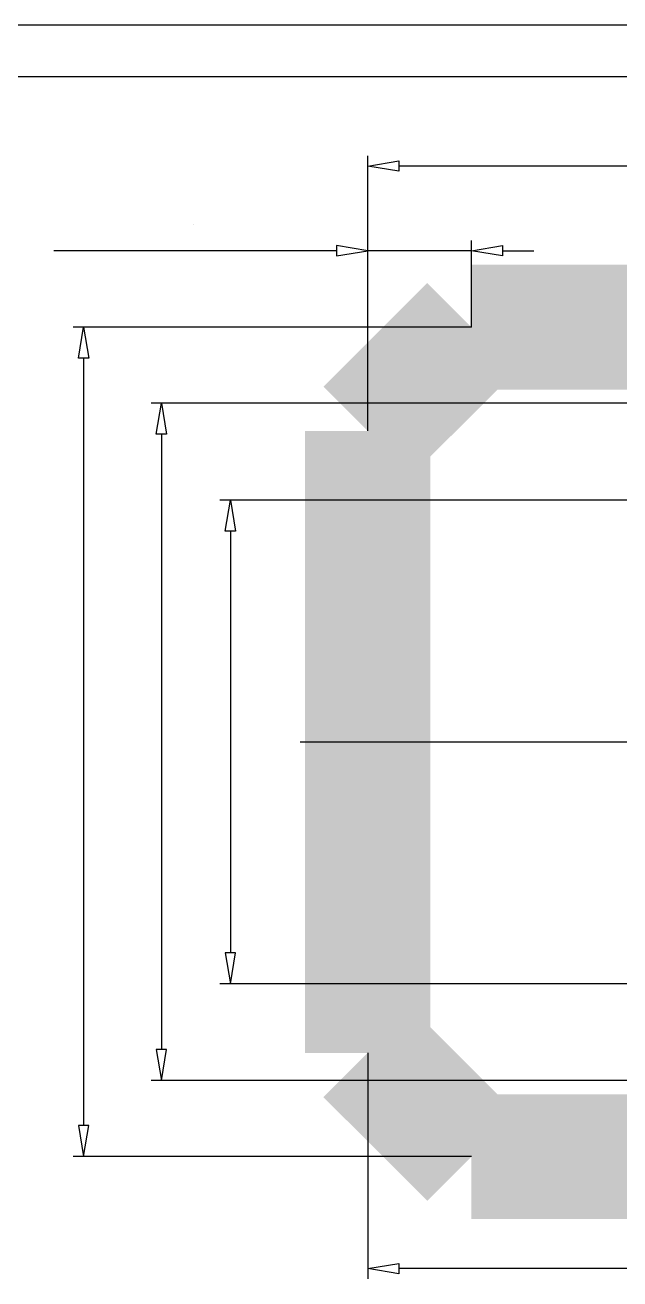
# Model space of a CAD drawing. Extents: x 17.6 to 52.5, y 0.1 to 49.5.
# Drawn here: x 36.82 to 43.55, y 35.25 to 49.45 of the extents above; entities that cross this region are included whole.
import ezdxf

# ---------------------------------------------------------------- set-up
doc = ezdxf.new("R2010")
doc.units = 0
doc.linetypes.add('1', pattern=[50.8, 31.75, -6.35, 6.35, -6.35])
doc.layers.get('0').update_dxf_attribs({"linetype": 'CONTINUOUS'})

msp = doc.modelspace()

# ---------------------------------------------------------------- linework, layer by layer
at = {"color": 7}
for points in [[(52.512, 49.452), (17.644, 49.452)], [(51.925, 48.865), (18.231, 48.865)]]:
    msp.add_lwpolyline(points, dxfattribs=at)
at = {"color": 5}
for points in [[(40.692, 44.857), (40.692, 47.973)], [(41.044, 47.914), (41.044, 47.797), (40.692, 47.856), (40.692, 47.856), (41.044, 47.914)], [(46.992, 47.856), (41.044, 47.856)], [(40.692, 44.857), (40.692, 47.014)], [(41.866, 46.031), (41.866, 47.014)], [(40.34, 46.897), (37.141, 46.897)], [(40.34, 46.955), (40.34, 46.838), (40.692, 46.897), (40.692, 46.897), (40.34, 46.955)], [(41.866, 46.897), (40.692, 46.897)], [(42.218, 46.955), (42.218, 46.838), (41.866, 46.897), (41.866, 46.897), (42.218, 46.955)], [(42.218, 46.897), (42.57, 46.897)], [(41.866, 46.031), (37.361, 46.031)], [(37.537, 45.679), (37.42, 45.679), (37.478, 46.031), (37.478, 46.031), (37.537, 45.679)], [(37.478, 45.679), (37.478, 36.991)], [(44.537, 45.17), (38.241, 45.17)], [(38.417, 44.818), (38.3, 44.818), (38.358, 45.17), (38.358, 45.17), (38.417, 44.818)], [(38.358, 44.818), (38.358, 37.852)], [(45.036, 44.074), (39.021, 44.074)], [(39.197, 43.722), (39.08, 43.722), (39.139, 44.074), (39.139, 44.074), (39.197, 43.722)], [(39.139, 43.722), (39.139, 38.948)], [(39.197, 38.948), (39.08, 38.948), (39.139, 38.596), (39.139, 38.596), (39.197, 38.948)], [(45.036, 38.596), (39.021, 38.596)], [(38.417, 37.852), (38.3, 37.852), (38.358, 37.5), (38.358, 37.5), (38.417, 37.852)], [(40.692, 37.813), (40.692, 35.255)], [(44.537, 37.5), (38.241, 37.5)], [(37.537, 36.991), (37.42, 36.991), (37.478, 36.639), (37.478, 36.639), (37.537, 36.991)], [(41.866, 36.639), (37.361, 36.639)], [(41.044, 35.431), (41.044, 35.313), (40.692, 35.372), (40.692, 35.372), (41.044, 35.431)], [(44.057, 35.372), (41.044, 35.372)]]:
    msp.add_lwpolyline(points, dxfattribs=at)
at = {"color": 5, "const_width": 0.0000000783}
for points in [[(37.663, 47.138), (37.705, 47.126), (37.694, 47.091), (37.678, 47.061), (37.658, 47.038), (37.633, 47.021), (37.605, 47.011), (37.574, 47.008), (37.542, 47.011), (37.514, 47.018), (37.491, 47.031), (37.471, 47.049), (37.455, 47.071), (37.442, 47.098), (37.432, 47.128), (37.427, 47.16), (37.425, 47.193), (37.427, 47.228), (37.433, 47.26), (37.444, 47.289), (37.458, 47.314), (37.476, 47.335), (37.498, 47.351), (37.522, 47.363), (37.547, 47.37), (37.575, 47.372), (37.605, 47.369), (37.631, 47.36), (37.655, 47.345), (37.674, 47.325), (37.689, 47.3), (37.7, 47.27), (37.659, 47.259), (37.65, 47.282), (37.639, 47.301), (37.627, 47.315), (37.611, 47.325), (37.594, 47.33), (37.574, 47.332), (37.551, 47.33), (37.53, 47.324), (37.513, 47.313), (37.498, 47.298), (37.486, 47.281), (37.478, 47.261), (37.473, 47.239), (37.469, 47.216), (37.468, 47.193), (37.47, 47.164), (37.474, 47.138), (37.48, 47.115), (37.489, 47.094), (37.502, 47.077), (37.517, 47.065), (37.534, 47.055), (37.552, 47.05), (37.571, 47.048), (37.593, 47.05), (37.613, 47.058), (37.63, 47.071), (37.645, 47.088), (37.656, 47.11), (37.663, 47.138)], [(37.752, 47.014), (37.752, 47.366), (37.791, 47.366), (37.791, 47.24), (37.811, 47.259), (37.834, 47.271), (37.86, 47.275), (37.876, 47.274), (37.891, 47.27), (37.904, 47.264), (37.915, 47.255), (37.924, 47.245), (37.931, 47.233), (37.935, 47.218), (37.938, 47.199), (37.939, 47.176), (37.939, 47.014), (37.9, 47.014), (37.9, 47.176), (37.899, 47.195), (37.894, 47.211), (37.887, 47.223), (37.878, 47.231), (37.866, 47.236), (37.852, 47.238), (37.84, 47.237), (37.829, 47.233), (37.819, 47.228), (37.81, 47.22), (37.803, 47.211), (37.797, 47.201), (37.794, 47.188), (37.792, 47.172), (37.791, 47.154), (37.791, 47.014), (37.752, 47.014)], [(38.008, 47.014), (38.008, 47.236), (37.973, 47.236), (37.973, 47.269), (38.008, 47.269), (38.008, 47.296), (38.008, 47.312), (38.009, 47.325), (38.012, 47.335), (38.016, 47.345), (38.023, 47.354), (38.031, 47.362), (38.042, 47.368), (38.055, 47.371), (38.071, 47.372), (38.082, 47.372), (38.095, 47.37), (38.107, 47.368), (38.102, 47.33), (38.094, 47.332), (38.086, 47.332), (38.079, 47.333), (38.068, 47.332), (38.06, 47.329), (38.054, 47.324), (38.049, 47.317), (38.047, 47.307), (38.046, 47.293), (38.046, 47.269), (38.091, 47.269), (38.091, 47.236), (38.046, 47.236), (38.046, 47.014), (38.008, 47.014)], [(38.12, 47.014), (38.12, 47.366), (38.159, 47.366), (38.159, 47.014), (38.12, 47.014)], [(38.478, 47.014), (38.44, 47.014), (38.44, 47.29), (38.429, 47.28), (38.417, 47.27), (38.403, 47.26), (38.388, 47.251), (38.374, 47.243), (38.362, 47.238), (38.362, 47.279), (38.383, 47.291), (38.402, 47.305), (38.419, 47.321), (38.433, 47.337), (38.445, 47.352), (38.453, 47.368), (38.478, 47.368), (38.478, 47.014)], [(38.578, 47.106), (38.619, 47.11), (38.623, 47.09), (38.63, 47.073), (38.64, 47.06), (38.652, 47.051), (38.665, 47.045), (38.68, 47.044), (38.698, 47.046), (38.714, 47.054), (38.728, 47.067), (38.738, 47.085), (38.745, 47.105), (38.747, 47.13), (38.745, 47.153), (38.739, 47.172), (38.728, 47.188), (38.715, 47.2), (38.698, 47.207), (38.679, 47.209), (38.667, 47.208), (38.656, 47.205), (38.645, 47.2), (38.636, 47.193), (38.628, 47.185), (38.622, 47.175), (38.585, 47.181), (38.616, 47.361), (38.773, 47.361), (38.773, 47.32), (38.647, 47.32), (38.63, 47.226), (38.649, 47.238), (38.669, 47.245), (38.69, 47.248), (38.716, 47.244), (38.739, 47.233), (38.76, 47.216), (38.776, 47.192), (38.785, 47.165), (38.788, 47.133), (38.786, 47.103), (38.777, 47.076), (38.763, 47.051), (38.74, 47.027), (38.713, 47.013), (38.68, 47.008), (38.653, 47.011), (38.629, 47.02), (38.609, 47.035), (38.594, 47.055), (38.583, 47.079), (38.578, 47.106)], [(39.171, 47.014), (39.171, 47.098), (39.033, 47.098), (39.033, 47.138), (39.178, 47.366), (39.21, 47.366), (39.21, 47.138), (39.252, 47.138), (39.252, 47.098), (39.21, 47.098), (39.21, 47.014), (39.171, 47.014)], [(39.171, 47.297), (39.071, 47.138), (39.171, 47.138), (39.171, 47.297)], [(39.292, 47.106), (39.333, 47.11), (39.337, 47.09), (39.344, 47.073), (39.354, 47.06), (39.366, 47.051), (39.379, 47.045), (39.394, 47.044), (39.412, 47.046), (39.428, 47.054), (39.442, 47.067), (39.452, 47.085), (39.459, 47.105), (39.461, 47.13), (39.459, 47.153), (39.453, 47.172), (39.442, 47.188), (39.429, 47.2), (39.412, 47.207), (39.393, 47.209), (39.381, 47.208), (39.37, 47.205), (39.359, 47.2), (39.35, 47.193), (39.342, 47.185), (39.336, 47.175), (39.299, 47.181), (39.33, 47.361), (39.487, 47.361), (39.487, 47.32), (39.361, 47.32), (39.344, 47.226), (39.363, 47.238), (39.383, 47.245), (39.404, 47.248), (39.43, 47.244), (39.453, 47.233), (39.474, 47.216), (39.49, 47.192), (39.499, 47.165), (39.502, 47.133), (39.499, 47.103), (39.491, 47.076), (39.477, 47.051), (39.454, 47.027), (39.427, 47.013), (39.394, 47.008), (39.367, 47.011), (39.343, 47.02), (39.323, 47.035), (39.308, 47.055), (39.297, 47.079), (39.292, 47.106)], [(39.601, 47.372), (39.62, 47.37), (39.637, 47.362), (39.652, 47.348), (39.663, 47.33), (39.669, 47.308), (39.672, 47.282), (39.669, 47.256), (39.663, 47.234), (39.652, 47.216), (39.637, 47.203), (39.62, 47.195), (39.601, 47.192), (39.581, 47.194), (39.564, 47.202), (39.55, 47.215), (39.539, 47.233), (39.532, 47.255), (39.53, 47.281), (39.532, 47.308), (39.539, 47.33), (39.55, 47.348), (39.564, 47.362), (39.581, 47.37), (39.601, 47.372)], [(39.601, 47.34), (39.59, 47.339), (39.58, 47.334), (39.572, 47.327), (39.566, 47.316), (39.563, 47.301), (39.562, 47.282), (39.563, 47.264), (39.567, 47.249), (39.573, 47.238), (39.581, 47.23), (39.59, 47.225), (39.601, 47.224), (39.611, 47.225), (39.621, 47.23), (39.629, 47.238), (39.635, 47.249), (39.638, 47.264), (39.64, 47.283), (39.638, 47.301), (39.635, 47.315), (39.629, 47.326), (39.621, 47.334), (39.611, 47.339), (39.601, 47.34)], [(38.809, 47.014), (38.893, 47.147), (38.816, 47.269), (38.864, 47.269), (38.899, 47.209), (38.906, 47.199), (38.911, 47.189), (38.915, 47.181), (38.922, 47.191), (38.927, 47.2), (38.933, 47.209), (38.972, 47.269), (39.018, 47.269), (38.939, 47.149), (39.024, 47.014), (38.976, 47.014), (38.929, 47.093), (38.917, 47.115), (38.856, 47.014), (38.809, 47.014)], [(38.231, 47.014), (38.231, 47.063), (38.275, 47.063), (38.275, 47.014), (38.231, 47.014)], [(37.696, 41.963), (37.736, 41.963), (37.736, 41.754), (37.696, 41.754), (37.696, 41.963)], [(37.803, 41.754), (37.803, 41.963), (37.843, 41.963), (37.843, 41.754), (37.803, 41.754)], [(38.576, 41.84), (38.616, 41.84), (38.616, 41.63), (38.576, 41.63), (38.576, 41.84)], [(38.683, 41.63), (38.683, 41.84), (38.723, 41.84), (38.723, 41.63), (38.683, 41.63)], [(39.356, 41.84), (39.397, 41.84), (39.397, 41.63), (39.356, 41.63), (39.356, 41.84)], [(39.463, 41.63), (39.463, 41.84), (39.504, 41.84), (39.504, 41.63), (39.463, 41.63)], [(37.596, 41.564), (37.596, 41.603), (37.871, 41.603), (37.861, 41.613), (37.851, 41.626), (37.841, 41.64), (37.832, 41.654), (37.825, 41.668), (37.819, 41.681), (37.861, 41.681), (37.873, 41.66), (37.887, 41.641), (37.902, 41.624), (37.918, 41.609), (37.934, 41.597), (37.949, 41.589), (37.949, 41.564), (37.596, 41.564)], [(37.637, 41.26), (37.596, 41.26), (37.596, 41.469), (37.606, 41.469), (37.616, 41.467), (37.626, 41.465), (37.642, 41.458), (37.657, 41.45), (37.673, 41.439), (37.689, 41.426), (37.707, 41.409), (37.726, 41.388), (37.755, 41.357), (37.78, 41.334), (37.801, 41.318), (37.819, 41.308), (37.836, 41.302), (37.853, 41.3), (37.869, 41.302), (37.883, 41.308), (37.896, 41.317), (37.906, 41.329), (37.912, 41.343), (37.914, 41.36), (37.911, 41.377), (37.905, 41.392), (37.895, 41.405), (37.881, 41.414), (37.863, 41.42), (37.843, 41.422), (37.847, 41.462), (37.878, 41.457), (37.903, 41.446), (37.923, 41.431), (37.938, 41.411), (37.946, 41.387), (37.949, 41.359), (37.946, 41.331), (37.937, 41.307), (37.921, 41.287), (37.901, 41.272), (37.878, 41.263), (37.852, 41.26), (37.838, 41.261), (37.824, 41.264), (37.81, 41.268), (37.796, 41.274), (37.782, 41.283), (37.767, 41.294), (37.75, 41.309), (37.729, 41.329), (37.705, 41.354), (37.686, 41.374), (37.671, 41.389), (37.661, 41.399), (37.653, 41.405), (37.645, 41.411), (37.637, 41.415), (37.637, 41.26)], [(38.557, 41.582), (38.561, 41.544), (38.543, 41.54), (38.529, 41.534), (38.518, 41.526), (38.511, 41.516), (38.507, 41.505), (38.505, 41.492), (38.506, 41.48), (38.509, 41.47), (38.514, 41.46), (38.521, 41.452), (38.529, 41.444), (38.539, 41.438), (38.55, 41.433), (38.564, 41.428), (38.58, 41.424), (38.597, 41.42), (38.615, 41.418), (38.633, 41.418), (38.635, 41.418), (38.638, 41.418), (38.641, 41.418), (38.629, 41.427), (38.617, 41.437), (38.608, 41.45), (38.601, 41.464), (38.597, 41.478), (38.595, 41.494), (38.599, 41.518), (38.609, 41.541), (38.627, 41.56), (38.65, 41.575), (38.678, 41.584), (38.71, 41.587), (38.744, 41.584), (38.773, 41.575), (38.797, 41.559), (38.815, 41.538), (38.826, 41.515), (38.829, 41.488), (38.827, 41.468), (38.821, 41.449), (38.811, 41.431), (38.797, 41.416), (38.779, 41.403), (38.758, 41.392), (38.732, 41.385), (38.699, 41.38), (38.659, 41.379), (38.617, 41.38), (38.581, 41.385), (38.552, 41.392), (38.527, 41.402), (38.507, 41.416), (38.491, 41.431), (38.479, 41.45), (38.472, 41.47), (38.47, 41.493), (38.472, 41.516), (38.48, 41.536), (38.493, 41.553), (38.51, 41.567), (38.532, 41.576), (38.557, 41.582)], [(38.713, 41.422), (38.736, 41.424), (38.755, 41.43), (38.772, 41.44), (38.784, 41.453), (38.791, 41.467), (38.794, 41.483), (38.791, 41.5), (38.783, 41.515), (38.77, 41.528), (38.753, 41.539), (38.732, 41.545), (38.709, 41.547), (38.688, 41.545), (38.67, 41.539), (38.654, 41.529), (38.643, 41.516), (38.636, 41.501), (38.633, 41.484), (38.636, 41.467), (38.643, 41.452), (38.654, 41.44), (38.67, 41.43), (38.69, 41.424), (38.713, 41.422)], [(39.562, 41.585), (39.604, 41.585), (39.604, 41.38), (39.57, 41.38), (39.544, 41.4), (39.512, 41.42), (39.475, 41.44), (39.435, 41.458), (39.394, 41.473), (39.353, 41.486), (39.323, 41.492), (39.29, 41.497), (39.256, 41.501), (39.256, 41.541), (39.286, 41.539), (39.319, 41.534), (39.357, 41.526), (39.395, 41.515), (39.433, 41.502), (39.47, 41.485), (39.505, 41.468), (39.535, 41.449), (39.562, 41.43), (39.562, 41.585)], [(38.667, 41.281), (38.674, 41.296), (38.684, 41.308), (38.695, 41.317), (38.708, 41.324), (38.722, 41.328), (38.739, 41.329), (38.763, 41.326), (38.784, 41.318), (38.803, 41.304), (38.818, 41.286), (38.826, 41.264), (38.829, 41.238), (38.826, 41.212), (38.817, 41.19), (38.803, 41.171), (38.783, 41.157), (38.762, 41.149), (38.737, 41.146), (38.722, 41.147), (38.707, 41.151), (38.695, 41.157), (38.684, 41.166), (38.674, 41.178), (38.667, 41.192), (38.658, 41.174), (38.647, 41.16), (38.633, 41.148), (38.616, 41.14), (38.597, 41.134), (38.576, 41.133), (38.548, 41.136), (38.523, 41.146), (38.5, 41.161), (38.483, 41.183), (38.473, 41.208), (38.47, 41.237), (38.473, 41.266), (38.483, 41.292), (38.501, 41.313), (38.523, 41.329), (38.549, 41.338), (38.578, 41.342), (38.599, 41.34), (38.618, 41.335), (38.635, 41.326), (38.649, 41.314), (38.659, 41.299), (38.667, 41.281)], [(39.43, 41.341), (39.469, 41.34), (39.502, 41.336), (39.53, 41.33), (39.554, 41.321), (39.573, 41.309), (39.589, 41.295), (39.601, 41.279), (39.607, 41.26), (39.61, 41.238), (39.608, 41.222), (39.605, 41.207), (39.598, 41.193), (39.59, 41.181), (39.579, 41.17), (39.565, 41.161), (39.55, 41.154), (39.533, 41.147), (39.513, 41.142), (39.49, 41.138), (39.462, 41.135), (39.43, 41.134), (39.391, 41.136), (39.358, 41.14), (39.33, 41.146), (39.306, 41.155), (39.287, 41.166), (39.271, 41.18), (39.259, 41.197), (39.252, 41.216), (39.25, 41.238), (39.254, 41.266), (39.266, 41.29), (39.287, 41.31), (39.322, 41.327), (39.37, 41.338), (39.43, 41.341)], [(37.769, 41.218), (37.808, 41.217), (37.842, 41.213), (37.87, 41.206), (37.893, 41.198), (37.913, 41.186), (37.929, 41.172), (37.94, 41.156), (37.947, 41.136), (37.949, 41.115), (37.948, 41.098), (37.944, 41.083), (37.938, 41.07), (37.929, 41.058), (37.918, 41.047), (37.905, 41.038), (37.89, 41.03), (37.872, 41.024), (37.853, 41.018), (37.83, 41.014), (37.802, 41.012), (37.769, 41.011), (37.731, 41.013), (37.697, 41.016), (37.669, 41.023), (37.646, 41.032), (37.626, 41.043), (37.61, 41.057), (37.599, 41.074), (37.592, 41.093), (37.59, 41.115), (37.594, 41.143), (37.606, 41.167), (37.626, 41.187), (37.662, 41.204), (37.709, 41.215), (37.769, 41.218)], [(37.769, 41.178), (37.718, 41.176), (37.68, 41.17), (37.654, 41.16), (37.638, 41.147), (37.628, 41.132), (37.625, 41.115), (37.628, 41.098), (37.638, 41.083), (37.654, 41.07), (37.68, 41.059), (37.718, 41.053), (37.769, 41.051), (37.821, 41.053), (37.859, 41.059), (37.885, 41.07), (37.901, 41.083), (37.91, 41.098), (37.914, 41.115), (37.911, 41.132), (37.902, 41.146), (37.888, 41.158), (37.861, 41.169), (37.821, 41.176), (37.769, 41.178)], [(38.577, 41.302), (38.565, 41.301), (38.553, 41.298), (38.542, 41.294), (38.531, 41.288), (38.522, 41.28), (38.515, 41.27), (38.509, 41.26), (38.506, 41.248), (38.505, 41.237), (38.507, 41.219), (38.514, 41.204), (38.525, 41.191), (38.54, 41.181), (38.557, 41.175), (38.576, 41.173), (38.596, 41.175), (38.613, 41.181), (38.628, 41.191), (38.639, 41.205), (38.646, 41.22), (38.648, 41.238), (38.646, 41.255), (38.639, 41.27), (38.628, 41.284), (38.613, 41.294), (38.596, 41.3), (38.577, 41.302)], [(38.74, 41.289), (38.724, 41.287), (38.711, 41.283), (38.699, 41.275), (38.69, 41.264), (38.685, 41.251), (38.683, 41.237), (38.685, 41.223), (38.69, 41.211), (38.699, 41.2), (38.71, 41.192), (38.723, 41.187), (38.738, 41.186), (38.753, 41.187), (38.766, 41.192), (38.778, 41.201), (38.787, 41.211), (38.792, 41.223), (38.794, 41.237), (38.792, 41.251), (38.787, 41.264), (38.778, 41.274), (38.767, 41.283), (38.754, 41.287), (38.74, 41.289)], [(39.43, 41.301), (39.378, 41.299), (39.34, 41.293), (39.314, 41.283), (39.298, 41.27), (39.289, 41.255), (39.286, 41.238), (39.289, 41.221), (39.298, 41.206), (39.314, 41.193), (39.34, 41.183), (39.379, 41.176), (39.43, 41.174), (39.481, 41.176), (39.52, 41.183), (39.545, 41.193), (39.561, 41.206), (39.571, 41.221), (39.574, 41.238), (39.571, 41.255), (39.563, 41.269), (39.549, 41.281), (39.521, 41.292), (39.482, 41.299), (39.43, 41.301)], [(38.576, 41.089), (38.616, 41.089), (38.616, 40.879), (38.576, 40.879), (38.576, 41.089)], [(38.683, 40.879), (38.683, 41.089), (38.723, 41.089), (38.723, 40.879), (38.683, 40.879)], [(39.356, 41.089), (39.397, 41.089), (39.397, 40.879), (39.356, 40.879), (39.356, 41.089)], [(39.463, 40.879), (39.463, 41.089), (39.504, 41.089), (39.504, 40.879), (39.463, 40.879)], [(37.696, 40.965), (37.736, 40.965), (37.736, 40.756), (37.696, 40.756), (37.696, 40.965)], [(37.803, 40.756), (37.803, 40.965), (37.843, 40.965), (37.843, 40.756), (37.803, 40.756)], [(42.257, 35.489), (42.257, 35.574), (42.12, 35.574), (42.12, 35.613), (42.264, 35.842), (42.296, 35.842), (42.296, 35.613), (42.339, 35.613), (42.339, 35.574), (42.296, 35.574), (42.296, 35.489), (42.257, 35.489)], [(42.381, 35.795), (42.381, 35.837), (42.587, 35.837), (42.587, 35.803), (42.566, 35.777), (42.546, 35.745), (42.527, 35.708), (42.508, 35.668), (42.493, 35.628), (42.481, 35.586), (42.474, 35.556), (42.469, 35.523), (42.466, 35.489), (42.426, 35.489), (42.428, 35.519), (42.433, 35.552), (42.44, 35.59), (42.451, 35.629), (42.465, 35.666), (42.481, 35.703), (42.499, 35.738), (42.517, 35.769), (42.537, 35.795), (42.381, 35.795)], [(42.748, 35.582), (42.789, 35.585), (42.793, 35.565), (42.8, 35.549), (42.81, 35.536), (42.822, 35.526), (42.835, 35.521), (42.85, 35.519), (42.868, 35.522), (42.884, 35.529), (42.898, 35.542), (42.908, 35.56), (42.915, 35.581), (42.917, 35.605), (42.915, 35.628), (42.909, 35.647), (42.898, 35.663), (42.885, 35.675), (42.868, 35.682), (42.849, 35.685), (42.837, 35.684), (42.826, 35.68), (42.815, 35.675), (42.806, 35.668), (42.798, 35.66), (42.792, 35.651), (42.755, 35.656), (42.786, 35.837), (42.943, 35.837), (42.943, 35.795), (42.817, 35.795), (42.8, 35.701), (42.819, 35.713), (42.839, 35.72), (42.86, 35.723), (42.886, 35.719), (42.909, 35.709), (42.93, 35.691), (42.946, 35.668), (42.955, 35.64), (42.958, 35.609), (42.956, 35.578), (42.947, 35.551), (42.933, 35.526), (42.91, 35.502), (42.883, 35.488), (42.85, 35.483), (42.823, 35.486), (42.799, 35.495), (42.779, 35.51), (42.764, 35.53), (42.753, 35.554), (42.748, 35.582)], [(42.257, 35.772), (42.158, 35.613), (42.257, 35.613), (42.257, 35.772)], [(42.647, 35.489), (42.647, 35.539), (42.691, 35.539), (42.691, 35.489), (42.647, 35.489)]]:
    msp.add_lwpolyline(points, dxfattribs=at)
at = {"color": 7, "const_width": 1.415}
for points in [[(40.692, 44.857), (41.866, 46.031)], [(41.866, 46.031), (46.953, 46.031)], [(40.692, 37.813), (40.692, 44.857)], [(40.692, 37.813), (41.866, 36.639)], [(41.866, 36.639), (46.953, 36.639)]]:
    msp.add_lwpolyline(points, dxfattribs=at)
at = {"color": 1, "linetype": '1'}
msp.add_lwpolyline([(39.929, 41.335), (48.476, 41.335)], dxfattribs=at)

doc.saveas('drawing.dxf')
